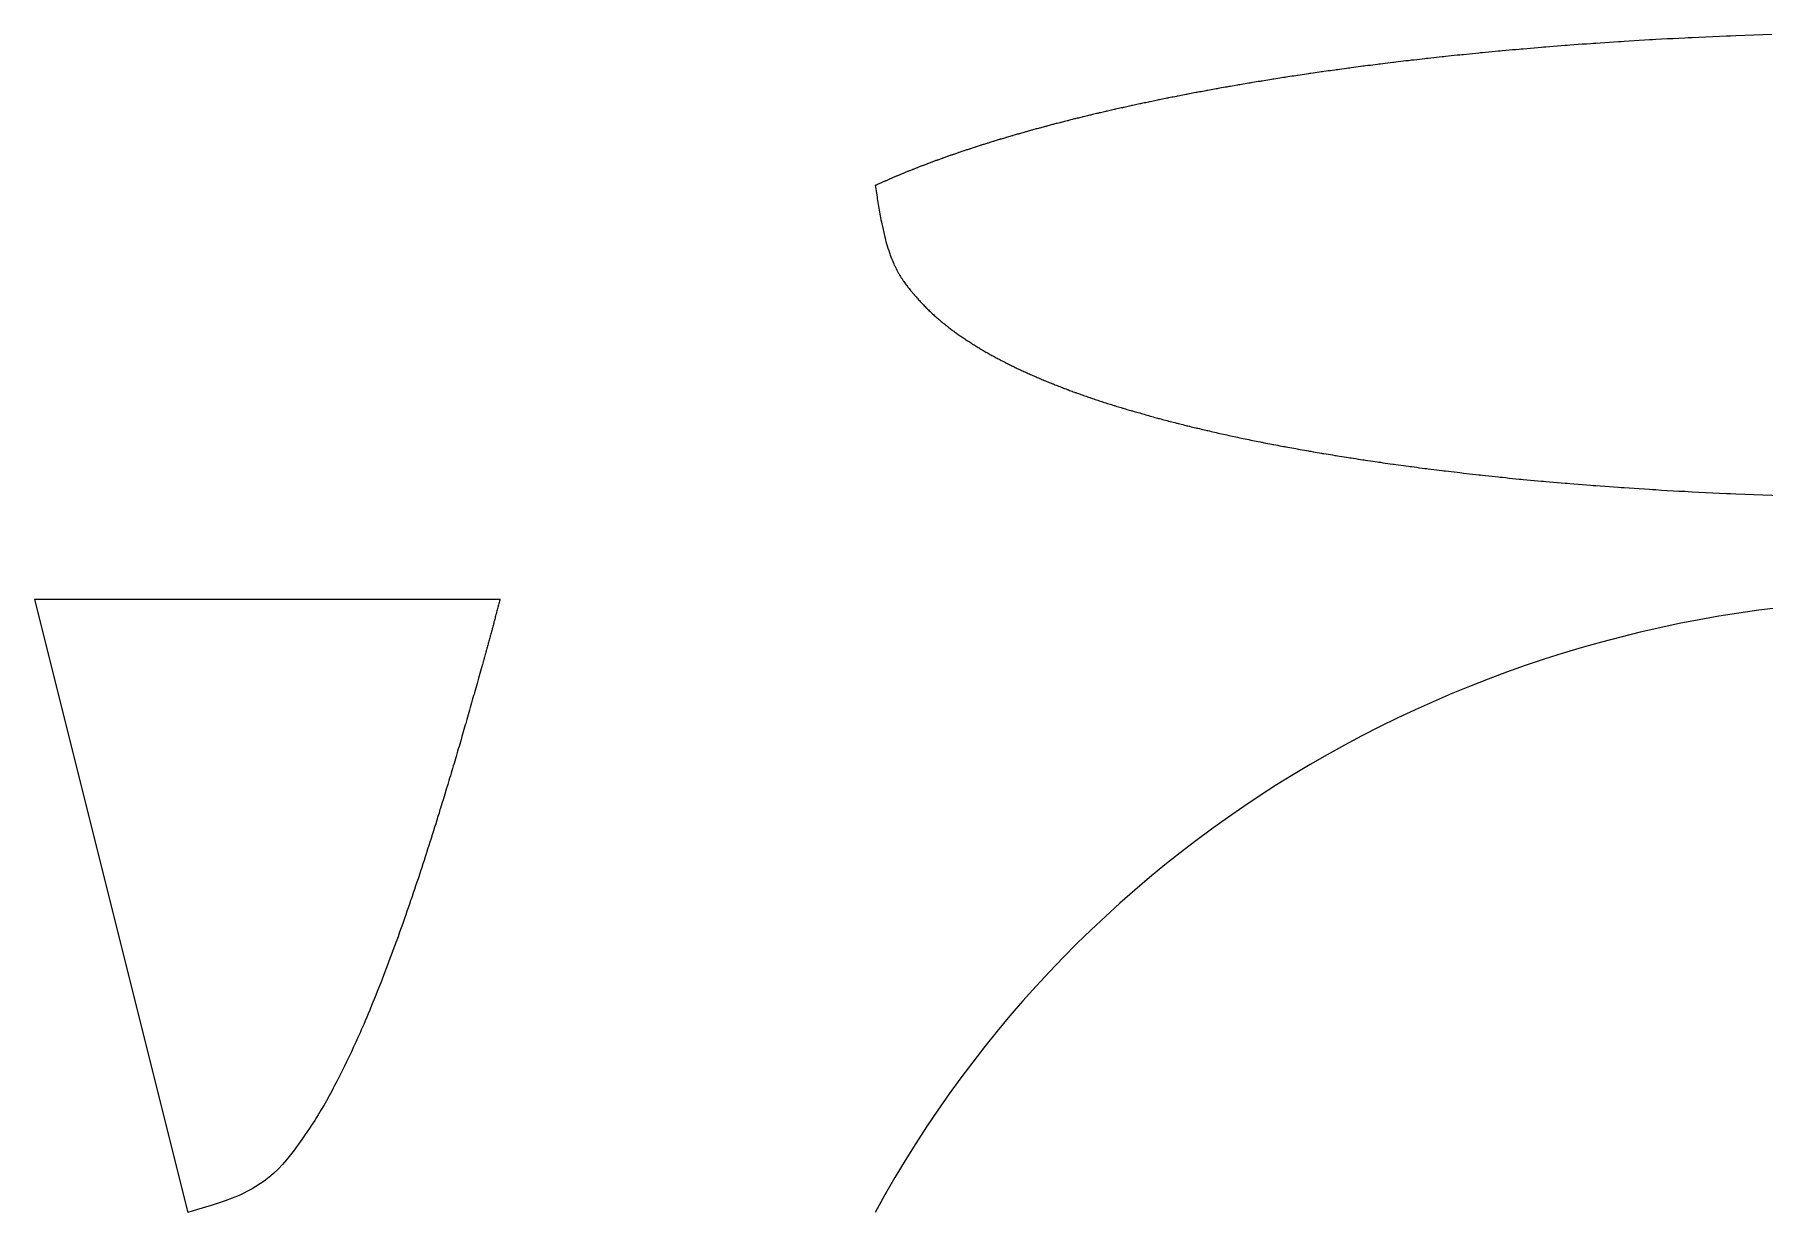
# Model space of a CAD drawing. Units: millimetres at full size, sheet at 1:15. Extents: x -2055 to 2560, y -3096 to 1736.
# Drawn here: x -1447 to -298, y -3096 to -2313 of the extents above; entities that cross this region are included whole.
import ezdxf

# ---------------------------------------------------------------- set-up
doc = ezdxf.new("R2010")
doc.units = ezdxf.units.MM
doc.header["$LTSCALE"] = 15
doc.layers.add('1-4_B0型紙印刷レイアウト', color=7, linetype='Continuous', lineweight=9)

msp = doc.modelspace()

# ---------------------------------------------------------------- linework, layer by layer
at = {"layer": '1-4_B0型紙印刷レイアウト', "color": 4}
for p, q in [((-1447.44, -2688.43), (-1345.57, -3095.89)), ((-1138.2, -2688.43), (-1447.44, -2688.43))]:
    msp.add_line(p, q, dxfattribs=at)
for points in [[(-404.31, -2318.53), (-407.34, -2318.73), (-410.37, -2318.94), (-412.13, -2319.06), (-413.74, -2319.18), (-416.51, -2319.37), (-419.29, -2319.57), (-422.06, -2319.78), (-424.84, -2319.98), (-427.61, -2320.19), (-429.22, -2320.31), (-430.71, -2320.43), (-433.28, -2320.63), (-435.84, -2320.83), (-438.41, -2321.03), (-440.98, -2321.23), (-443.55, -2321.44), (-445.04, -2321.56), (-446.43, -2321.68), (-448.83, -2321.88), (-451.23, -2322.08), (-453.63, -2322.28), (-456.03, -2322.49), (-458.43, -2322.69), (-459.82, -2322.81), (-461.13, -2322.93), (-463.39, -2323.13), (-465.64, -2323.33), (-467.9, -2323.53), (-470.16, -2323.74), (-472.42, -2323.94), (-473.72, -2324.06), (-474.96, -2324.18), (-477.1, -2324.38), (-479.24, -2324.58), (-481.37, -2324.78), (-483.51, -2324.99), (-485.64, -2325.19), (-486.88, -2325.31), (-488.06, -2325.43)], [(-293.26, -2313.09), (-299.26, -2313.28), (-305.27, -2313.48), (-311.27, -2313.7), (-317.28, -2313.93), (-320.76, -2314.06), (-323.42, -2314.17), (-328.01, -2314.36), (-332.59, -2314.56), (-337.18, -2314.76), (-341.76, -2314.97), (-346.35, -2315.19), (-349, -2315.31), (-351.23, -2315.42), (-355.08, -2315.62), (-358.93, -2315.81), (-362.77, -2316.02), (-366.62, -2316.23), (-370.46, -2316.44), (-372.69, -2316.56), (-374.65, -2316.68), (-378.02, -2316.87), (-381.39, -2317.07), (-384.76, -2317.27), (-388.13, -2317.48), (-391.5, -2317.69), (-393.46, -2317.81), (-395.21, -2317.93), (-398.25, -2318.12), (-401.28, -2318.32), (-404.31, -2318.53)], [(-551.76, -2332.49), (-553.41, -2332.69), (-554.37, -2332.81), (-555.29, -2332.93), (-556.88, -2333.13), (-558.47, -2333.33), (-560.07, -2333.54), (-561.66, -2333.74), (-563.25, -2333.94), (-564.17, -2334.06), (-565.06, -2334.18), (-566.6, -2334.38), (-568.14, -2334.58), (-569.68, -2334.79), (-571.22, -2334.99), (-572.76, -2335.19), (-573.65, -2335.31), (-574.52, -2335.43), (-576.01, -2335.63), (-577.5, -2335.83), (-578.99, -2336.04), (-580.48, -2336.24), (-581.97, -2336.44), (-582.83, -2336.56), (-583.67, -2336.68), (-585.12, -2336.88), (-586.56, -2337.08), (-588.01, -2337.29), (-589.45, -2337.49), (-590.9, -2337.69), (-591.74, -2337.81), (-592.55, -2337.93), (-593.95, -2338.13), (-595.36, -2338.33), (-596.76, -2338.54), (-598.16, -2338.74), (-599.56, -2338.95), (-600.38, -2339.06), (-601.17, -2339.18), (-602.53, -2339.38)], [(-488.06, -2325.43), (-490.09, -2325.63), (-492.12, -2325.83), (-494.15, -2326.03), (-496.18, -2326.24), (-498.21, -2326.44), (-499.38, -2326.56), (-500.51, -2326.68), (-502.44, -2326.88), (-504.38, -2327.08), (-506.32, -2327.28), (-508.25, -2327.49), (-510.19, -2327.69), (-511.31, -2327.81), (-512.39, -2327.93), (-514.24, -2328.13), (-516.09, -2328.33), (-517.95, -2328.53), (-519.8, -2328.74), (-521.65, -2328.94), (-522.73, -2329.06), (-523.76, -2329.18), (-525.54, -2329.38), (-527.31, -2329.58), (-529.09, -2329.78), (-530.87, -2329.99), (-532.65, -2330.19), (-533.68, -2330.31), (-534.67, -2330.43), (-536.38, -2330.63), (-538.09, -2330.83), (-539.8, -2331.03), (-541.51, -2331.24), (-543.22, -2331.44), (-544.21, -2331.56), (-545.17, -2331.68), (-546.82, -2331.88), (-548.47, -2332.08), (-550.12, -2332.29), (-551.76, -2332.49)], [(-602.53, -2339.38), (-603.9, -2339.58), (-605.26, -2339.79), (-606.62, -2339.99), (-607.98, -2340.2), (-608.78, -2340.31), (-609.54, -2340.43), (-610.87, -2340.63), (-612.2, -2340.83), (-613.52, -2341.04), (-614.85, -2341.24), (-616.18, -2341.45), (-616.94, -2341.56), (-617.69, -2341.68), (-618.98, -2341.88), (-620.28, -2342.08), (-621.57, -2342.29), (-622.86, -2342.49), (-624.15, -2342.7), (-624.9, -2342.81), (-625.63, -2342.93), (-626.88, -2343.13), (-628.14, -2343.33), (-629.4, -2343.54), (-630.66, -2343.74), (-631.91, -2343.95), (-632.64, -2344.06), (-633.36, -2344.18), (-634.58, -2344.38), (-635.81, -2344.58), (-637.03, -2344.79), (-638.26, -2344.99), (-639.49, -2345.2), (-640.2, -2345.31), (-640.89, -2345.43), (-642.09, -2345.63), (-643.28, -2345.83), (-644.48, -2346.04), (-645.68, -2346.24), (-646.87, -2346.45)], [(-684.63, -2353.34), (-685.67, -2353.54), (-686.71, -2353.74), (-687.75, -2353.95), (-688.36, -2354.06), (-688.95, -2354.18), (-689.97, -2354.38), (-690.99, -2354.59), (-692.02, -2354.79), (-693.04, -2354.99), (-694.06, -2355.2), (-694.65, -2355.31), (-695.23, -2355.43), (-696.23, -2355.63), (-697.23, -2355.84), (-698.23, -2356.04), (-699.23, -2356.24), (-700.23, -2356.45), (-700.81, -2356.56), (-701.38, -2356.68), (-702.36, -2356.88), (-703.34, -2357.09), (-704.32, -2357.29), (-705.3, -2357.49), (-706.28, -2357.7), (-706.84, -2357.81), (-707.4, -2357.93), (-708.36, -2358.13), (-709.32, -2358.34), (-710.28, -2358.54), (-711.24, -2358.74), (-712.2, -2358.95), (-712.76, -2359.06), (-713.3, -2359.18), (-714.24, -2359.38), (-715.18, -2359.59), (-716.12, -2359.79), (-717.06, -2359.99), (-718.01, -2360.2), (-718.55, -2360.31)], [(-646.87, -2346.45), (-647.57, -2346.56), (-648.24, -2346.68), (-649.41, -2346.88), (-650.58, -2347.08), (-651.75, -2347.29), (-652.92, -2347.49), (-654.08, -2347.7), (-654.76, -2347.81), (-655.42, -2347.93), (-656.56, -2348.13), (-657.7, -2348.33), (-658.84, -2348.54), (-659.99, -2348.74), (-661.13, -2348.95), (-661.79, -2349.06), (-662.43, -2349.18), (-663.55, -2349.38), (-664.66, -2349.58), (-665.78, -2349.79), (-666.89, -2349.99), (-668.01, -2350.2), (-668.65, -2350.31), (-669.29, -2350.43), (-670.38, -2350.63), (-671.47, -2350.83), (-672.56, -2351.04), (-673.65, -2351.24), (-674.73, -2351.45), (-675.37, -2351.56), (-675.99, -2351.68), (-677.05, -2351.88), (-678.12, -2352.08), (-679.18, -2352.29), (-680.25, -2352.49), (-681.32, -2352.7), (-681.93, -2352.81), (-682.54, -2352.93), (-683.58, -2353.13), (-684.63, -2353.34)], [(-718.55, -2360.31), (-719.09, -2360.43), (-720.01, -2360.63), (-720.93, -2360.84), (-721.85, -2361.04), (-722.78, -2361.24), (-723.7, -2361.45), (-724.23, -2361.56), (-724.76, -2361.68), (-725.66, -2361.88), (-726.57, -2362.09), (-727.47, -2362.29), (-728.38, -2362.49), (-729.28, -2362.7), (-729.8, -2362.81), (-730.32, -2362.93), (-731.21, -2363.13), (-732.09, -2363.34), (-732.98, -2363.54), (-733.87, -2363.74), (-734.76, -2363.95), (-735.27, -2364.06), (-735.78, -2364.18), (-736.65, -2364.38), (-737.52, -2364.59), (-738.39, -2364.79), (-739.26, -2364.99), (-740.13, -2365.2), (-740.63, -2365.31), (-741.13, -2365.43), (-741.98, -2365.63), (-742.84, -2365.84), (-743.69, -2366.04), (-744.55, -2366.24), (-745.4, -2366.45), (-745.9, -2366.56), (-746.38, -2366.68), (-747.22, -2366.88), (-748.06, -2367.09), (-748.9, -2367.29)], [(-775.95, -2374.18), (-776.7, -2374.38), (-777.45, -2374.59), (-778.21, -2374.79), (-778.96, -2374.99), (-779.71, -2375.2), (-780.15, -2375.32), (-780.57, -2375.43), (-781.31, -2375.63), (-782.05, -2375.84), (-782.79, -2376.04), (-783.53, -2376.24), (-784.27, -2376.45), (-784.7, -2376.57), (-785.12, -2376.68), (-785.84, -2376.88), (-786.57, -2377.09), (-787.3, -2377.29), (-788.02, -2377.49), (-788.75, -2377.7), (-789.17, -2377.82), (-789.58, -2377.93), (-790.3, -2378.13), (-791.01, -2378.34), (-791.72, -2378.54), (-792.43, -2378.74), (-793.15, -2378.95), (-793.56, -2379.07), (-793.97, -2379.18), (-794.67, -2379.38), (-795.37, -2379.59), (-796.07, -2379.79), (-796.77, -2379.99), (-797.47, -2380.2), (-797.88, -2380.32), (-798.28, -2380.43), (-798.97, -2380.63), (-799.66, -2380.84), (-800.35, -2381.04), (-801.04, -2381.24)], [(-748.9, -2367.29), (-749.74, -2367.49), (-750.57, -2367.7), (-751.06, -2367.81), (-751.54, -2367.93), (-752.36, -2368.13), (-753.18, -2368.34), (-754.01, -2368.54), (-754.83, -2368.74), (-755.65, -2368.95), (-756.13, -2369.06), (-756.6, -2369.18), (-757.41, -2369.38), (-758.22, -2369.59), (-759.02, -2369.79), (-759.83, -2369.99), (-760.64, -2370.2), (-761.11, -2370.32), (-761.57, -2370.43), (-762.36, -2370.63), (-763.16, -2370.84), (-763.95, -2371.04), (-764.74, -2371.24), (-765.54, -2371.45), (-766, -2371.57), (-766.45, -2371.68), (-767.23, -2371.88), (-768.01, -2372.09), (-768.79, -2372.29), (-769.57, -2372.49), (-770.35, -2372.7), (-770.8, -2372.82), (-771.24, -2372.93), (-772.01, -2373.13), (-772.77, -2373.34), (-773.54, -2373.54), (-774.3, -2373.74), (-775.07, -2373.95), (-775.51, -2374.07), (-775.95, -2374.18)], [(-823.26, -2388.13), (-823.88, -2388.34), (-824.5, -2388.54), (-825.12, -2388.74), (-825.75, -2388.95), (-826.11, -2389.07), (-826.46, -2389.18), (-827.07, -2389.38), (-827.68, -2389.59), (-828.29, -2389.79), (-828.9, -2389.99), (-829.51, -2390.2), (-829.87, -2390.32), (-830.22, -2390.43), (-830.82, -2390.63), (-831.42, -2390.84), (-832.02, -2391.04), (-832.62, -2391.24), (-833.22, -2391.45), (-833.57, -2391.57), (-833.91, -2391.68), (-834.5, -2391.88), (-835.09, -2392.09), (-835.68, -2392.29), (-836.27, -2392.49), (-836.86, -2392.7), (-837.2, -2392.82), (-837.54, -2392.93), (-838.12, -2393.13), (-838.7, -2393.34), (-839.28, -2393.54), (-839.86, -2393.74), (-840.44, -2393.95), (-840.78, -2394.07), (-841.11, -2394.18), (-841.68, -2394.38), (-842.25, -2394.59), (-842.82, -2394.79), (-843.39, -2394.99), (-843.96, -2395.2)], [(-801.04, -2381.24), (-801.72, -2381.45), (-802.12, -2381.57), (-802.52, -2381.68), (-803.19, -2381.88), (-803.87, -2382.09), (-804.55, -2382.29), (-805.22, -2382.49), (-805.9, -2382.7), (-806.29, -2382.82), (-806.68, -2382.93), (-807.35, -2383.13), (-808.01, -2383.34), (-808.68, -2383.54), (-809.34, -2383.74), (-810.01, -2383.95), (-810.39, -2384.07), (-810.77, -2384.18), (-811.43, -2384.38), (-812.08, -2384.59), (-812.74, -2384.79), (-813.39, -2384.99), (-814.04, -2385.2), (-814.42, -2385.32), (-814.8, -2385.43), (-815.44, -2385.63), (-816.08, -2385.84), (-816.73, -2386.04), (-817.37, -2386.24), (-818.01, -2386.45), (-818.38, -2386.57), (-818.75, -2386.68), (-819.38, -2386.88), (-820.02, -2387.09), (-820.65, -2387.29), (-821.28, -2387.49), (-821.91, -2387.7), (-822.28, -2387.82), (-822.64, -2387.93), (-823.26, -2388.13)], [(-843.96, -2395.2), (-844.29, -2395.32), (-844.62, -2395.43), (-845.18, -2395.63), (-845.74, -2395.84), (-846.3, -2396.04), (-846.86, -2396.24), (-847.43, -2396.45), (-847.75, -2396.57), (-848.07, -2396.68), (-848.62, -2396.88), (-849.17, -2397.09), (-849.73, -2397.29), (-850.28, -2397.49), (-850.83, -2397.7), (-851.15, -2397.82), (-851.46, -2397.93), (-852, -2398.13), (-852.55, -2398.34), (-853.09, -2398.54), (-853.63, -2398.74), (-854.17, -2398.95), (-854.49, -2399.07), (-854.8, -2399.18), (-855.33, -2399.38), (-855.86, -2399.59), (-856.39, -2399.79), (-856.93, -2399.99), (-857.46, -2400.2), (-857.77, -2400.32), (-858.07, -2400.43), (-858.6, -2400.63), (-859.12, -2400.84), (-859.64, -2401.04), (-860.17, -2401.24), (-860.69, -2401.45), (-860.99, -2401.57), (-861.29, -2401.68), (-861.81, -2401.88), (-862.32, -2402.09)], [(-879.22, -2409.07), (-879.49, -2409.18), (-879.95, -2409.38), (-880.42, -2409.59), (-880.88, -2409.79), (-881.34, -2409.99), (-881.81, -2410.2), (-882.07, -2410.32), (-882.34, -2410.43), (-882.8, -2410.63), (-883.25, -2410.84), (-883.71, -2411.04), (-884.16, -2411.24), (-884.62, -2411.45), (-884.88, -2411.57), (-885.14, -2411.68), (-885.59, -2411.88), (-886.04, -2412.09), (-886.48, -2412.29), (-886.93, -2412.49), (-887.38, -2412.7), (-887.64, -2412.82), (-887.76, -2412.87), (-887.98, -2412.97), (-888.2, -2413.07), (-888.41, -2413.17), (-888.63, -2413.27), (-888.85, -2413.37), (-888.97, -2413.43), (-888.85, -2414.23), (-888.63, -2415.61), (-888.42, -2416.99), (-888.2, -2418.37), (-887.98, -2419.75), (-887.76, -2421.13), (-887.64, -2421.94), (-887.4, -2423.42), (-886.98, -2425.97), (-886.55, -2428.52), (-886.11, -2431.06)], [(-862.32, -2402.09), (-862.84, -2402.29), (-863.35, -2402.49), (-863.87, -2402.7), (-864.17, -2402.82), (-864.46, -2402.93), (-864.97, -2403.13), (-865.47, -2403.34), (-865.98, -2403.54), (-866.48, -2403.74), (-866.99, -2403.95), (-867.28, -2404.07), (-867.57, -2404.18), (-868.07, -2404.38), (-868.57, -2404.59), (-869.06, -2404.79), (-869.56, -2404.99), (-870.06, -2405.2), (-870.34, -2405.32), (-870.63, -2405.43), (-871.12, -2405.63), (-871.61, -2405.84), (-872.1, -2406.04), (-872.58, -2406.24), (-873.07, -2406.45), (-873.36, -2406.57), (-873.63, -2406.68), (-874.11, -2406.88), (-874.59, -2407.09), (-875.08, -2407.29), (-875.55, -2407.49), (-876.03, -2407.7), (-876.31, -2407.82), (-876.59, -2407.93), (-877.06, -2408.13), (-877.53, -2408.34), (-878, -2408.54), (-878.47, -2408.74), (-878.95, -2408.95), (-879.22, -2409.07)], [(-886.11, -2431.06), (-885.65, -2433.61), (-885.17, -2436.14), (-884.88, -2437.62), (-884.65, -2438.76), (-884.23, -2440.72), (-883.8, -2442.69), (-883.35, -2444.64), (-882.87, -2446.6), (-882.38, -2448.54), (-882.07, -2449.67), (-881.83, -2450.55), (-881.4, -2452.06), (-880.96, -2453.56), (-880.5, -2455.06), (-880.02, -2456.56), (-879.52, -2458.05), (-879.22, -2458.91), (-878.97, -2459.61), (-878.54, -2460.81), (-878.08, -2462.01), (-877.61, -2463.2), (-877.13, -2464.38), (-876.62, -2465.56), (-876.31, -2466.23), (-876.06, -2466.78), (-875.61, -2467.73), (-875.14, -2468.66), (-874.66, -2469.59), (-874.17, -2470.51), (-873.66, -2471.42), (-873.36, -2471.95), (-873.09, -2472.4), (-872.62, -2473.19), (-872.14, -2473.96), (-871.65, -2474.73), (-871.15, -2475.5), (-870.64, -2476.25), (-870.34, -2476.69), (-870.07, -2477.09)], [(-870.07, -2477.09), (-869.58, -2477.78), (-869.09, -2478.46), (-868.59, -2479.14), (-868.09, -2479.81), (-867.58, -2480.48), (-867.28, -2480.87), (-867, -2481.23), (-866.5, -2481.87), (-866, -2482.5), (-865.49, -2483.12), (-864.98, -2483.74), (-864.46, -2484.36), (-864.17, -2484.72), (-863.87, -2485.07), (-863.36, -2485.67), (-862.85, -2486.26), (-862.34, -2486.86), (-861.82, -2487.45), (-861.3, -2488.03), (-860.99, -2488.37), (-860.69, -2488.71), (-860.18, -2489.28), (-859.66, -2489.85), (-859.13, -2490.42), (-858.61, -2490.99), (-858.08, -2491.55), (-857.77, -2491.88), (-857.46, -2492.2), (-856.94, -2492.75), (-856.41, -2493.3), (-855.87, -2493.84), (-855.34, -2494.38), (-854.8, -2494.92), (-854.49, -2495.24), (-854.18, -2495.54), (-853.64, -2496.07), (-853.1, -2496.59), (-852.56, -2497.11), (-852.01, -2497.63)], [(-852.01, -2497.63), (-851.47, -2498.14), (-851.15, -2498.44), (-850.83, -2498.73), (-850.28, -2499.23), (-849.74, -2499.73), (-849.18, -2500.22), (-848.63, -2500.72), (-848.07, -2501.21), (-847.75, -2501.49), (-847.43, -2501.77), (-846.87, -2502.25), (-846.31, -2502.73), (-845.75, -2503.2), (-845.19, -2503.67), (-844.62, -2504.14), (-844.29, -2504.41), (-843.97, -2504.67), (-843.4, -2505.13), (-842.83, -2505.58), (-842.26, -2506.04), (-841.69, -2506.49), (-841.11, -2506.93), (-840.78, -2507.19), (-840.45, -2507.45), (-839.87, -2507.9), (-839.29, -2508.35), (-838.71, -2508.79), (-838.13, -2509.24), (-837.54, -2509.68), (-837.2, -2509.93), (-836.87, -2510.18), (-836.28, -2510.61), (-835.69, -2511.04), (-835.1, -2511.47), (-834.51, -2511.89), (-833.91, -2512.31), (-833.57, -2512.55), (-833.22, -2512.8), (-832.62, -2513.21)], [(-832.62, -2513.21), (-832.02, -2513.63), (-831.42, -2514.04), (-830.82, -2514.46), (-830.22, -2514.86), (-829.87, -2515.1), (-829.52, -2515.34), (-828.91, -2515.75), (-828.3, -2516.15), (-827.69, -2516.55), (-827.08, -2516.95), (-826.46, -2517.35), (-826.11, -2517.58), (-825.75, -2517.81), (-825.13, -2518.21), (-824.51, -2518.6), (-823.89, -2519), (-823.26, -2519.39), (-822.64, -2519.78), (-822.28, -2520), (-821.91, -2520.22), (-821.28, -2520.61), (-820.65, -2520.99), (-820.02, -2521.38), (-819.39, -2521.76), (-818.75, -2522.13), (-818.38, -2522.35), (-818.01, -2522.57), (-817.37, -2522.95), (-816.73, -2523.32), (-816.09, -2523.7), (-815.44, -2524.07), (-814.8, -2524.44), (-814.42, -2524.65), (-814.05, -2524.87), (-813.39, -2525.23), (-812.74, -2525.6), (-812.08, -2525.96), (-811.43, -2526.33), (-810.77, -2526.69)], [(-810.77, -2526.69), (-810.39, -2526.9), (-810.01, -2527.11), (-809.35, -2527.47), (-808.68, -2527.83), (-808.02, -2528.19), (-807.35, -2528.54), (-806.68, -2528.9), (-806.29, -2529.1), (-805.9, -2529.3), (-805.23, -2529.64), (-804.55, -2529.99), (-803.87, -2530.33), (-803.19, -2530.67), (-802.52, -2531.01), (-802.12, -2531.2), (-801.72, -2531.41), (-801.03, -2531.76), (-800.35, -2532.11), (-799.66, -2532.47), (-798.97, -2532.82), (-798.28, -2533.16), (-797.88, -2533.37), (-797.48, -2533.57), (-796.78, -2533.91), (-796.08, -2534.25), (-795.38, -2534.58), (-794.67, -2534.92), (-793.97, -2535.25), (-793.56, -2535.44), (-793.15, -2535.63), (-792.44, -2535.97), (-791.72, -2536.3), (-791.01, -2536.63), (-790.3, -2536.96), (-789.58, -2537.29), (-789.17, -2537.48), (-788.75, -2537.67), (-788.02, -2538), (-787.3, -2538.32)], [(-787.3, -2538.32), (-786.57, -2538.65), (-785.85, -2538.97), (-785.12, -2539.3), (-784.7, -2539.48), (-784.27, -2539.67), (-783.53, -2539.99), (-782.79, -2540.32), (-782.05, -2540.64), (-781.31, -2540.96), (-780.57, -2541.27), (-780.15, -2541.46), (-779.71, -2541.64), (-778.96, -2541.96), (-778.21, -2542.28), (-777.46, -2542.59), (-776.7, -2542.91), (-775.95, -2543.22), (-775.51, -2543.4), (-775.07, -2543.58), (-774.31, -2543.89), (-773.54, -2544.21), (-772.77, -2544.52), (-772.01, -2544.83), (-771.24, -2545.13), (-770.8, -2545.31), (-770.35, -2545.49), (-769.57, -2545.8), (-768.79, -2546.11), (-768.01, -2546.41), (-767.23, -2546.72), (-766.45, -2547.02), (-766, -2547.2), (-765.54, -2547.37), (-764.74, -2547.68), (-763.95, -2547.98), (-763.16, -2548.28), (-762.36, -2548.59), (-761.57, -2548.89), (-761.11, -2549.06)], [(-761.11, -2549.06), (-760.64, -2549.23), (-759.83, -2549.53), (-759.03, -2549.83), (-758.22, -2550.13), (-757.41, -2550.43), (-756.6, -2550.72), (-756.13, -2550.89), (-755.65, -2551.07), (-754.83, -2551.36), (-754.01, -2551.66), (-753.19, -2551.95), (-752.36, -2552.25), (-751.54, -2552.54), (-751.06, -2552.71), (-750.57, -2552.88), (-749.74, -2553.17), (-748.9, -2553.46), (-748.06, -2553.76), (-747.22, -2554.04), (-746.38, -2554.33), (-745.9, -2554.5), (-745.4, -2554.67), (-744.55, -2554.96), (-743.69, -2555.25), (-742.84, -2555.54), (-741.98, -2555.82), (-741.13, -2556.11), (-740.63, -2556.27), (-740.13, -2556.44), (-739.26, -2556.72), (-738.39, -2557.01), (-737.52, -2557.29), (-736.65, -2557.58), (-735.78, -2557.86), (-735.27, -2558.02), (-734.76, -2558.19), (-733.87, -2558.47), (-732.98, -2558.76), (-732.1, -2559.04)], [(-732.1, -2559.04), (-731.21, -2559.32), (-730.32, -2559.6), (-729.8, -2559.76), (-729.28, -2559.92), (-728.38, -2560.2), (-727.47, -2560.48), (-726.57, -2560.76), (-725.66, -2561.03), (-724.76, -2561.31), (-724.23, -2561.47), (-723.7, -2561.63), (-722.78, -2561.9), (-721.86, -2562.17), (-720.94, -2562.44), (-720.01, -2562.7), (-719.09, -2562.96), (-718.55, -2563.11), (-718.01, -2563.26), (-717.06, -2563.51), (-716.12, -2563.77), (-715.18, -2564.02), (-714.24, -2564.28), (-713.3, -2564.54), (-712.76, -2564.7), (-712.2, -2564.86), (-711.24, -2565.15), (-710.28, -2565.45), (-709.32, -2565.75), (-708.36, -2566.05), (-707.4, -2566.34), (-706.84, -2566.51), (-706.28, -2566.67), (-705.3, -2566.95), (-704.32, -2567.22), (-703.34, -2567.48), (-702.36, -2567.74), (-701.38, -2568), (-700.81, -2568.15), (-700.23, -2568.31)], [(-700.23, -2568.31), (-699.23, -2568.57), (-698.23, -2568.84), (-697.23, -2569.1), (-696.23, -2569.37), (-695.23, -2569.63), (-694.65, -2569.79), (-694.06, -2569.94), (-693.04, -2570.21), (-692.02, -2570.47), (-691, -2570.74), (-689.97, -2571), (-688.95, -2571.26), (-688.36, -2571.41), (-687.75, -2571.56), (-686.71, -2571.82), (-685.67, -2572.08), (-684.63, -2572.34), (-683.58, -2572.6), (-682.54, -2572.86), (-681.93, -2573.01), (-681.32, -2573.17), (-680.25, -2573.43), (-679.19, -2573.69), (-678.12, -2573.95), (-677.05, -2574.21), (-675.99, -2574.46), (-675.37, -2574.61), (-674.74, -2574.75), (-673.65, -2575), (-672.56, -2575.24), (-671.46, -2575.48), (-670.37, -2575.72), (-669.28, -2575.97), (-668.65, -2576.12), (-668.01, -2576.27), (-666.89, -2576.53), (-665.78, -2576.8), (-664.66, -2577.07), (-663.55, -2577.34)], [(-663.55, -2577.34), (-662.43, -2577.6), (-661.79, -2577.75), (-661.13, -2577.91), (-659.99, -2578.17), (-658.85, -2578.42), (-657.71, -2578.67), (-656.56, -2578.92), (-655.42, -2579.17), (-654.76, -2579.31), (-654.08, -2579.46), (-652.92, -2579.71), (-651.75, -2579.96), (-650.58, -2580.21), (-649.41, -2580.46), (-648.24, -2580.71), (-647.57, -2580.86), (-646.87, -2581), (-645.68, -2581.26), (-644.48, -2581.51), (-643.29, -2581.76), (-642.09, -2582), (-640.89, -2582.25), (-640.2, -2582.39), (-639.49, -2582.54), (-638.26, -2582.79), (-637.03, -2583.04), (-635.81, -2583.28), (-634.58, -2583.53), (-633.36, -2583.78), (-632.64, -2583.92), (-631.91, -2584.06), (-630.66, -2584.31), (-629.4, -2584.56), (-628.14, -2584.8), (-626.88, -2585.05), (-625.63, -2585.29), (-624.9, -2585.43), (-624.15, -2585.57), (-622.86, -2585.82)], [(-622.86, -2585.82), (-621.57, -2586.07), (-620.28, -2586.31), (-618.98, -2586.55), (-617.69, -2586.8), (-616.94, -2586.94), (-616.18, -2587.08), (-614.85, -2587.32), (-613.52, -2587.57), (-612.2, -2587.81), (-610.87, -2588.05), (-609.54, -2588.29), (-608.78, -2588.43), (-607.99, -2588.57), (-606.62, -2588.82), (-605.26, -2589.06), (-603.9, -2589.3), (-602.53, -2589.54), (-601.17, -2589.78), (-600.38, -2589.92), (-599.56, -2590.06), (-598.16, -2590.3), (-596.76, -2590.54), (-595.36, -2590.78), (-593.95, -2591.02), (-592.55, -2591.26), (-591.74, -2591.4), (-590.9, -2591.54), (-589.45, -2591.78), (-588.01, -2592.02), (-586.56, -2592.26), (-585.12, -2592.49), (-583.67, -2592.73), (-582.83, -2592.86), (-581.97, -2593), (-580.48, -2593.24), (-578.99, -2593.48), (-577.5, -2593.72), (-576.01, -2593.96), (-574.52, -2594.19)], [(-574.52, -2594.19), (-573.65, -2594.32), (-572.76, -2594.46), (-571.22, -2594.7), (-569.68, -2594.94), (-568.14, -2595.18), (-566.6, -2595.41), (-565.06, -2595.64), (-564.17, -2595.78), (-563.25, -2595.92), (-561.66, -2596.15), (-560.07, -2596.39), (-558.47, -2596.62), (-556.88, -2596.86), (-555.29, -2597.09), (-554.37, -2597.22), (-553.41, -2597.36), (-551.76, -2597.6), (-550.12, -2597.83), (-548.47, -2598.07), (-546.82, -2598.3), (-545.17, -2598.53), (-544.21, -2598.66), (-543.22, -2598.8), (-541.51, -2599.03), (-539.8, -2599.27), (-538.09, -2599.5), (-536.38, -2599.73), (-534.67, -2599.96), (-533.68, -2600.09), (-532.65, -2600.23), (-530.87, -2600.46), (-529.09, -2600.69), (-527.31, -2600.93), (-525.54, -2601.15), (-523.76, -2601.38), (-522.73, -2601.51), (-521.65, -2601.65), (-519.8, -2601.88), (-517.95, -2602.12)], [(-517.95, -2602.12), (-516.09, -2602.34), (-514.24, -2602.57), (-512.39, -2602.8), (-511.31, -2602.93), (-510.19, -2603.07), (-508.25, -2603.3), (-506.32, -2603.53), (-504.38, -2603.76), (-502.44, -2603.98), (-500.51, -2604.21), (-499.38, -2604.34), (-498.21, -2604.48), (-496.18, -2604.71), (-494.15, -2604.94), (-492.12, -2605.17), (-490.09, -2605.39), (-488.06, -2605.62), (-486.88, -2605.74), (-485.64, -2605.88), (-483.51, -2606.1), (-481.37, -2606.33), (-479.23, -2606.55), (-477.1, -2606.78), (-474.96, -2607), (-473.72, -2607.14), (-472.42, -2607.28), (-470.16, -2607.54), (-467.9, -2607.79), (-465.65, -2608.04), (-463.39, -2608.28), (-461.13, -2608.52), (-459.82, -2608.65), (-458.43, -2608.78), (-456.03, -2609), (-453.63, -2609.21), (-451.23, -2609.41), (-448.83, -2609.6), (-446.43, -2609.8), (-445.04, -2609.92)], [(-445.04, -2609.92), (-443.55, -2610.04), (-440.98, -2610.26), (-438.41, -2610.49), (-435.84, -2610.71), (-433.28, -2610.94), (-430.71, -2611.17), (-429.22, -2611.29), (-427.61, -2611.43), (-424.84, -2611.66), (-422.06, -2611.89), (-419.29, -2612.11), (-416.52, -2612.33), (-413.74, -2612.54), (-412.13, -2612.67), (-410.37, -2612.8), (-407.34, -2613.03), (-404.31, -2613.26), (-401.28, -2613.48), (-398.25, -2613.7), (-395.21, -2613.91), (-393.46, -2614.04), (-391.5, -2614.17), (-388.13, -2614.4), (-384.76, -2614.63), (-381.39, -2614.85), (-378.02, -2615.06), (-374.65, -2615.28), (-372.69, -2615.4), (-370.46, -2615.53), (-366.62, -2615.77), (-362.77, -2615.99), (-358.93, -2616.21), (-355.08, -2616.43), (-351.23, -2616.64), (-349, -2616.76), (-346.35, -2616.89), (-341.76, -2617.13), (-337.18, -2617.36), (-332.59, -2617.57)], [(-332.59, -2617.57), (-328.01, -2617.79), (-323.42, -2617.99), (-320.76, -2618.11), (-317.28, -2618.26), (-311.27, -2618.5), (-305.27, -2618.74), (-299.26, -2618.96), (-293.26, -2619.16), (-287.25, -2619.35), (-283.77, -2619.46), (-275.32, -2619.68), (-260.74, -2620.01), (-246.16, -2620.26), (-231.59, -2620.45), (-217.01, -2620.6), (-202.43, -2620.73), (-193.97, -2620.8)], [(-1138.2, -2688.43), (-1138.32, -2688.88), (-1138.54, -2689.67), (-1138.75, -2690.46), (-1138.96, -2691.25), (-1139.17, -2692.03), (-1139.38, -2692.82), (-1139.5, -2693.28), (-1139.63, -2693.73), (-1139.84, -2694.52), (-1140.05, -2695.31), (-1140.26, -2696.1), (-1140.48, -2696.88), (-1140.69, -2697.67), (-1140.81, -2698.13), (-1140.93, -2698.59), (-1141.15, -2699.37), (-1141.36, -2700.16), (-1141.57, -2700.95), (-1141.79, -2701.74), (-1142, -2702.52), (-1142.12, -2702.98), (-1142.25, -2703.44), (-1142.46, -2704.22), (-1142.67, -2705.01), (-1142.89, -2705.8), (-1143.1, -2706.59), (-1143.31, -2707.37), (-1143.44, -2707.83), (-1143.56, -2708.29), (-1143.78, -2709.07), (-1143.99, -2709.86), (-1144.21, -2710.65), (-1144.42, -2711.44), (-1144.64, -2712.22), (-1144.76, -2712.68), (-1144.88, -2713.14), (-1145.1, -2713.93), (-1145.31, -2714.71), (-1145.53, -2715.5)], [(-1145.53, -2715.5), (-1145.75, -2716.29), (-1145.96, -2717.07), (-1146.09, -2717.53), (-1146.21, -2717.99), (-1146.43, -2718.78), (-1146.64, -2719.56), (-1146.86, -2720.35), (-1147.08, -2721.14), (-1147.29, -2721.93), (-1147.42, -2722.38), (-1147.54, -2722.84), (-1147.76, -2723.63), (-1147.98, -2724.41), (-1148.19, -2725.2), (-1148.41, -2725.99), (-1148.63, -2726.78), (-1148.75, -2727.23), (-1148.88, -2727.69), (-1149.1, -2728.48), (-1149.32, -2729.26), (-1149.53, -2730.05), (-1149.75, -2730.84), (-1149.97, -2731.63), (-1150.1, -2732.08), (-1150.35, -2733), (-1150.79, -2734.57), (-1151.22, -2736.15), (-1151.66, -2737.72), (-1152.1, -2739.3), (-1152.54, -2740.87), (-1152.8, -2741.79), (-1153.05, -2742.7), (-1153.49, -2744.27), (-1153.94, -2745.85), (-1154.38, -2747.42), (-1154.82, -2749), (-1155.26, -2750.57), (-1155.52, -2751.49), (-1155.78, -2752.4)], [(-1155.78, -2752.4), (-1156.22, -2753.98), (-1156.67, -2755.55), (-1157.12, -2757.13), (-1157.56, -2758.7), (-1158.01, -2760.27), (-1158.27, -2761.19), (-1158.53, -2762.1), (-1158.98, -2763.68), (-1159.43, -2765.25), (-1159.88, -2766.83), (-1160.33, -2768.4), (-1160.78, -2769.98), (-1161.05, -2770.89), (-1161.31, -2771.8), (-1161.76, -2773.38), (-1162.22, -2774.95), (-1162.67, -2776.53), (-1163.13, -2778.1), (-1163.58, -2779.68), (-1163.85, -2780.59), (-1164.11, -2781.5), (-1164.57, -2783.08), (-1165.03, -2784.66), (-1165.49, -2786.23), (-1165.95, -2787.8), (-1166.41, -2789.38), (-1166.68, -2790.29), (-1166.95, -2791.21), (-1167.41, -2792.78), (-1167.88, -2794.36), (-1168.34, -2795.93), (-1168.81, -2797.51), (-1169.28, -2799.08), (-1169.55, -2799.99), (-1169.82, -2800.91), (-1170.29, -2802.48), (-1170.76, -2804.06), (-1171.23, -2805.63), (-1171.7, -2807.21)], [(-1171.7, -2807.21), (-1172.17, -2808.78), (-1172.44, -2809.7), (-1172.99, -2811.52), (-1173.94, -2814.68), (-1174.9, -2817.83), (-1175.86, -2820.98), (-1176.82, -2824.13), (-1177.79, -2827.27), (-1178.35, -2829.1), (-1178.77, -2830.47), (-1179.5, -2832.83), (-1180.24, -2835.2), (-1180.97, -2837.56), (-1181.71, -2839.92), (-1182.45, -2842.28), (-1182.88, -2843.65), (-1183.32, -2845.02), (-1184.06, -2847.39), (-1184.81, -2849.75), (-1185.57, -2852.11), (-1186.32, -2854.47), (-1187.08, -2856.83), (-1187.52, -2858.2), (-1187.96, -2859.57), (-1188.73, -2861.94), (-1189.5, -2864.3), (-1190.27, -2866.66), (-1191.04, -2869.03), (-1191.82, -2871.39), (-1192.27, -2872.75), (-1192.73, -2874.13), (-1193.51, -2876.49), (-1194.3, -2878.85), (-1195.09, -2881.22), (-1195.89, -2883.58), (-1196.69, -2885.94), (-1197.15, -2887.31), (-1197.62, -2888.68), (-1198.43, -2891.04)], [(-1198.43, -2891.04), (-1199.24, -2893.41), (-1200.06, -2895.77), (-1200.87, -2898.13), (-1201.7, -2900.49), (-1202.18, -2901.86), (-1202.66, -2903.23), (-1203.49, -2905.6), (-1204.33, -2907.96), (-1205.18, -2910.32), (-1206.02, -2912.68), (-1206.87, -2915.04), (-1207.37, -2916.41), (-1207.87, -2917.78), (-1208.73, -2920.15), (-1209.6, -2922.51), (-1210.48, -2924.88), (-1211.36, -2927.24), (-1212.24, -2929.6), (-1212.75, -2930.96), (-1213.8, -2933.72), (-1215.61, -2938.46), (-1217.45, -2943.2), (-1219.31, -2947.92), (-1221.2, -2952.64), (-1223.11, -2957.34), (-1224.23, -2960.07), (-1224.8, -2961.44), (-1225.79, -2963.81), (-1226.79, -2966.18), (-1227.79, -2968.54), (-1228.81, -2970.9), (-1229.83, -2973.25), (-1230.42, -2974.62), (-1231.23, -2976.46), (-1232.63, -2979.62), (-1234.05, -2982.78), (-1235.49, -2985.93), (-1236.95, -2989.07), (-1238.42, -2992.21)], [(-1238.42, -2992.21), (-1239.28, -2994.02), (-1240.17, -2995.87), (-1241.71, -2999.04), (-1243.28, -3002.2), (-1244.87, -3005.35), (-1246.48, -3008.49), (-1248.11, -3011.62), (-1249.07, -3013.42), (-1250.07, -3015.28), (-1251.8, -3018.47), (-1253.57, -3021.64), (-1255.37, -3024.8), (-1257.21, -3027.93), (-1259.08, -3031.04), (-1260.18, -3032.83), (-1261.36, -3034.7), (-1263.41, -3037.89), (-1265.51, -3041.06), (-1267.65, -3044.21), (-1269.84, -3047.33), (-1272.07, -3050.44), (-1273.39, -3052.23), (-1274.85, -3054.2), (-1277.44, -3057.56), (-1280.1, -3060.86), (-1282.85, -3064.06), (-1285.72, -3067.13), (-1288.7, -3070.03), (-1290.5, -3071.63), (-1294.86, -3075.09), (-1302.94, -3080.25), (-1311.62, -3084.57), (-1320.76, -3088.22), (-1330.23, -3091.39), (-1339.91, -3094.28), (-1345.57, -3095.89)]]:
    msp.add_lwpolyline(points, dxfattribs=at)
msp.add_ellipse((-193.97, -3450.02), major_axis=(785.03, 0), ratio=0.970141, start_param=1.5707963, end_param=2.6579711, dxfattribs=at)

doc.saveas('drawing.dxf')
